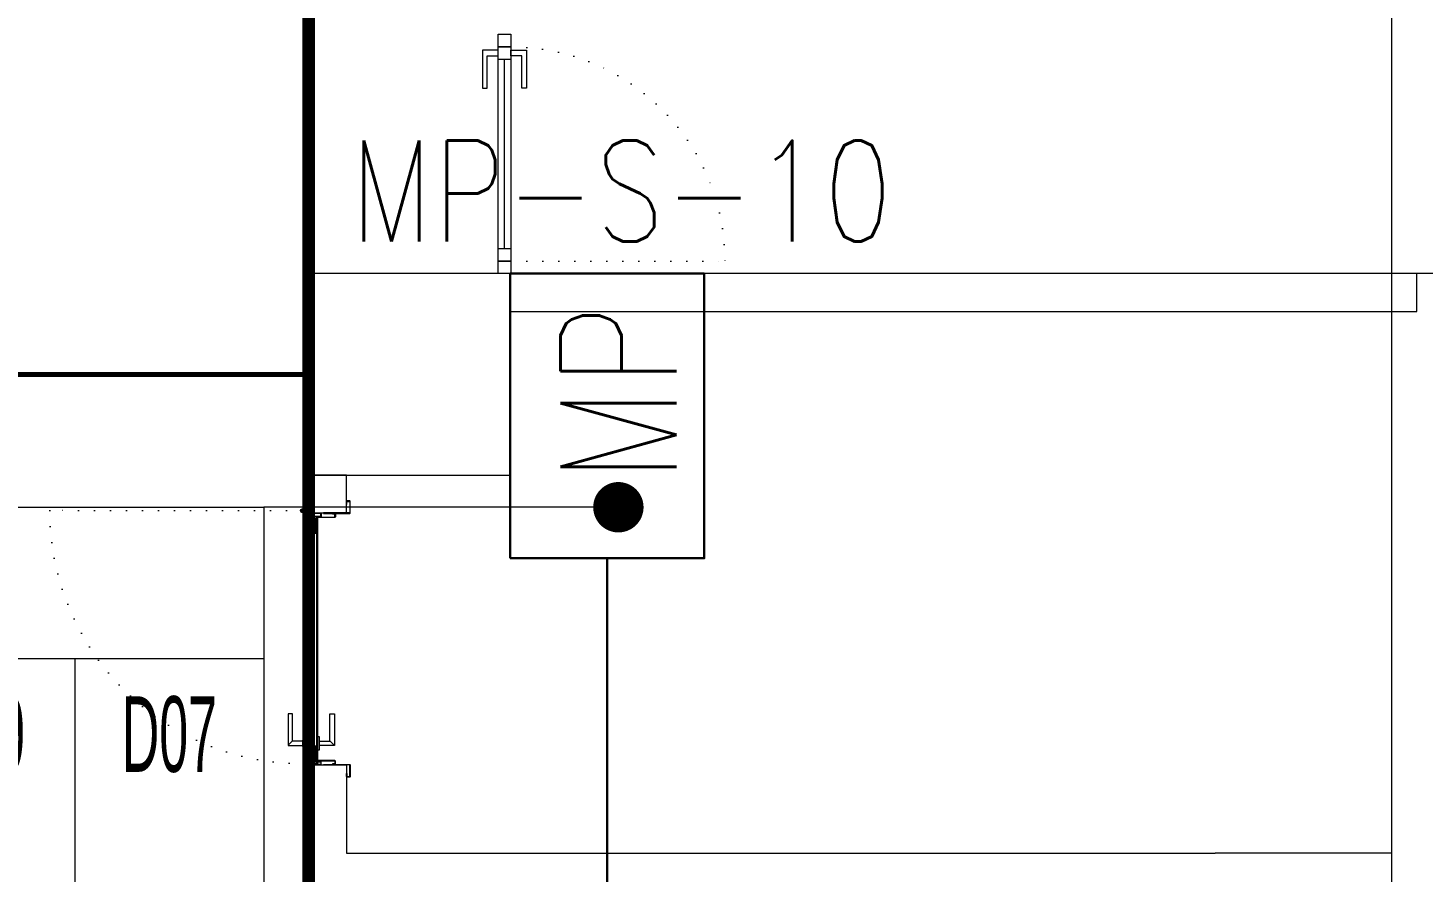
# Model space of a CAD drawing. Header units: metres. Extents: x -19121 to 152404, y -12107 to 46241.
# Drawn here: x 59549 to 60102, y 3043 to 3378 of the extents above; entities that cross this region are included whole.
import ezdxf
from ezdxf.enums import TextEntityAlignment as Align

# ---------------------------------------------------------------- set-up
doc = ezdxf.new("R2010")
doc.units = ezdxf.units.M
doc.header["$LTSCALE"] = 50
doc.header["$MEASUREMENT"] = 0
doc.linetypes.add('DOT2', pattern=[0.125, 0, -0.125])
doc.linetypes.add('HIDDEN', pattern=[0.375, 0.25, -0.125])
doc.layers.get('0').update_dxf_attribs({"color": 9, "lineweight": 9})
for name, color, linetype, lineweight in [('00', 9, 'Continuous', 9), ('01', 9, 'Continuous', 9), ('06B', 9, 'Continuous', 9), ('06D', 9, 'Continuous', 9), ('10', 9, 'Continuous', 9), ('15', 9, 'Continuous', 9), ('20', 9, 'DOT2', 9), ('21_mahal200', 9, 'Continuous', 9), ('E-KABLO', 7, 'Continuous', 30), ('E-MODÜL HATTI', 6, 'Continuous', 30), ('E-YAZI', 7, 'Continuous', 30)]:
    doc.layers.add(name, color=color, linetype=linetype, lineweight=lineweight)
doc.styles.add('Arial', font='arial.ttf', dxfattribs={"height": 2.5})
doc.styles.add('E-YAZI', font='txttw.shx', dxfattribs={"height": 200})
doc.styles.add('MuuM_TEXT-STANDART', font='ARIALN.TTF')
doc.dimstyles.new('MuuM_DIM200', dxfattribs={"dimscale": 20, "dimtxt": 2, "dimasz": 1, "dimexe": 1, "dimexo": 1, "dimgap": 1, "dimtad": 1, "dimdec": 1, "dimrnd": 0.5, "dimdsep": 46, "dimtxsty": 'MuuM_TEXT-STANDART', "dimblk": 'ARCHTICK', "dimcen": 0, "dimdle": 0.15, "dimclrd": 256, "dimclre": 256, "dimclrt": 256, "dimadec": 0, "dimazin": 0, "dimtfac": 5, "dimtdec": 1, "dimtix": 1, "dimtmove": 2, "dimatfit": 3, "dimldrblk": 'DOT', "dimfxl": 3, "dimfxlon": 1, "dimtolj": 1, "dimlwd": -1, "dimlwe": -1, "dimarcsym": 0})

# ---------------------------------------------------------------- blocks, each defined once
blk = doc.blocks.new('E-MODUL PANOLARI')
at = {"layer": 'E-KABLO', "color": 1}
blk.add_lwpolyline([(-49.03, 66.92), (49.03, 66.92), (49.03, 0), (-49.03, 0)], close=True, dxfattribs=at)
at = {"layer": 'E-KABLO', "color": 1, "style": 'E-YAZI', "width": 0.8}
blk.add_text('MP', height=40, dxfattribs=at).set_placement((-22.97, 9.54))
blk = doc.blocks.new('p-kolon_80x80')
blk.add_lwpolyline([(-40, -40), (40, -40), (40, 40), (-40, 40)], close=True)
blk = doc.blocks.new('1.bod.mimari.elk')
at = {"layer": '01'}
blk.add_lwpolyline([(4130, -5950), (4130, -5950), (4130, -5950), (4130, -5400), (4400, -5400), (4400, -5950), (4400, -5950), (4400, -5950), (4440, -5950), (4440, -5350), (4090, -5350), (4090, -5950), (4130, -5950)], dxfattribs=at)
blk.add_blockref('p-kolon_80x80', (3700, -5390), dxfattribs=at)
blk = doc.blocks.new('p-işyeri')
at = {"color": 0, "const_width": 2}
blk.add_lwpolyline([(200, 0), (200, 700), (-200, 700), (-200, 0)], close=True, dxfattribs=at)
blk = doc.blocks.new('gr-p-barel kilitli kapı kolu')
at = {"flags": 128}
for points in [[(-0.9, 0.8), (-0.9, 4.9), (-11.7, 4.9), (-11.7, 6.7), (0.9, 6.7), (0.9, 0.8)], [(-0.8, 5), (0.8, 6.6)]]:
    blk.add_lwpolyline(points, dxfattribs=at)
blk.add_lwpolyline([(-2.75, 0), (-2.75, 0.7), (2.75, 0.7), (2.75, 0)])
blk.add_lwpolyline([(-1.3, 0.7), (1.3, 0.7), (1.3, 0.8), (-1.3, 0.8)], close=True)
blk = doc.blocks.new('prf-scr2')
at = {"linetype": 'DOT2', "ltscale": 10}
blk.add_line((0, 0.19), (0, -1.06), dxfattribs=at)
for p, q in [((0.09, -0.24), (-0.09, -0.2)), ((-0.09, -0.24), (0.09, -0.28)), ((0.09, -0.32), (-0.09, -0.28)), ((-0.09, -0.32), (0.09, -0.36)), ((0.09, -0.4), (-0.09, -0.36)), ((-0.09, -0.4), (0.09, -0.44)), ((0.09, -0.48), (-0.09, -0.44)), ((-0.09, -0.48), (0.09, -0.52)), ((0.09, -0.56), (-0.09, -0.52)), ((-0.09, -0.56), (0.09, -0.6)), ((0.09, -0.64), (-0.09, -0.6)), ((-0.09, -0.64), (0.09, -0.68)), ((0.09, -0.72), (-0.09, -0.68)), ((-0.09, -0.72), (0.09, -0.76)), ((0.06, -0.84), (-0.08, -0.76)), ((-0.07, -0.8), (0.06, -0.84)), ((0.09, -0.17), (0, -0.15)), ((0, -0.18), (0.09, -0.2))]:
    blk.add_line(p, q)
blk.add_lwpolyline([(0.23, 0), (-0.23, 0), (-0.23, -0.01), (-0.12, -0.14), (0.12, -0.14), (0.23, -0.01), (0.23, 0)], close=True)
for points in [[(0.23, -0.01), (-0.23, -0.01)], [(-0.09, -0.14), (-0.09, -0.2), (-0.12, -0.22), (-0.12, -0.23), (-0.09, -0.24), (-0.09, -0.28), (-0.12, -0.3), (-0.12, -0.31), (-0.09, -0.32), (-0.09, -0.36), (-0.12, -0.38), (-0.12, -0.39), (-0.09, -0.4), (-0.09, -0.44), (-0.12, -0.46), (-0.12, -0.46), (-0.09, -0.48), (-0.09, -0.52), (-0.12, -0.54), (-0.12, -0.54), (-0.09, -0.56), (-0.09, -0.6), (-0.12, -0.62), (-0.12, -0.62), (-0.09, -0.64), (-0.09, -0.68), (-0.12, -0.69), (-0.12, -0.7), (-0.09, -0.72), (-0.09, -0.73), (-0.08, -0.76), (-0.1, -0.77), (-0.1, -0.78), (-0.07, -0.8), (-0.01, -0.94), (0, -0.95), (0.01, -0.94), (0.08, -0.76), (0.09, -0.76), (0.12, -0.74), (0.12, -0.73), (0.09, -0.72), (0.09, -0.68), (0.12, -0.66), (0.12, -0.66), (0.09, -0.64), (0.09, -0.6), (0.12, -0.58), (0.12, -0.58), (0.09, -0.56), (0.09, -0.52), (0.12, -0.5), (0.12, -0.5), (0.09, -0.48), (0.09, -0.44), (0.12, -0.43), (0.12, -0.42), (0.09, -0.4), (0.09, -0.36), (0.12, -0.35), (0.12, -0.34), (0.09, -0.32), (0.09, -0.28), (0.12, -0.27), (0.12, -0.26), (0.09, -0.24), (0.09, -0.2), (0.12, -0.19), (0.12, -0.18), (0.09, -0.17), (0.09, -0.14)]]:
    blk.add_lwpolyline(points)
blk = doc.blocks.new('K-SAC-01')
at = {"layer": '10'}
for points in [[(-4.6, 16.2, -0.414214), (-4.5, 16.3), (-0.1, 16.3, -0.414214), (0, 16.2), (0, 5.9), (0.2, 5.9), (0.2, 16.2, 0.414214), (-0.1, 16.5), (-4.5, 16.5, 0.414214), (-4.8, 16.2), (-4.8, 15.3, 0.414214), (-4.5, 15), (-3.4, 15), (-3.4, 15.2), (-4.5, 15.2, -0.414214), (-4.6, 15.3)], [(104.6, 16.2, 0.414214), (104.5, 16.3), (100.1, 16.3, 0.414214), (100, 16.2), (100, 5.9), (99.8, 5.9), (99.8, 16.2, -0.414214), (100.1, 16.5), (104.5, 16.5, -0.414214), (104.8, 16.2), (104.8, 15.3, -0.414214), (104.5, 15), (103.4, 15), (103.4, 15.2), (104.5, 15.2, 0.414214), (104.6, 15.3)], [(0.2, 10.3, -0.414214), (0.5, 10.6), (1.5, 10.6, -0.414214), (1.8, 10.3), (1.8, 3.9, -0.414214), (1.5, 3.6, -0.414214), (1.2, 3.9), (1.2, 4.8), (0.2, 4.8), (0.2, -1.2, -0.414214), (-0.1, -1.5), (-4.5, -1.5, -0.414214), (-4.8, -1.2), (-4.8, -0.3, -0.414214), (-4.5, 0), (-3.4, 0), (-3.4, -0.2), (-4.5, -0.2, 0.414214), (-4.6, -0.3), (-4.6, -1.2, 0.414214), (-4.5, -1.3), (-0.1, -1.3, 0.414214), (0, -1.2), (0, 5), (1.4, 5), (1.4, 3.9, 0.414214), (1.5, 3.8, 0.414214), (1.6, 3.9), (1.6, 10.3, 0.414214), (1.5, 10.4), (0.5, 10.4, 0.414214), (0.4, 10.3), (0.4, 9.4), (0.2, 9.4)], [(99.8, 10.3, 0.414214), (99.5, 10.6), (98.5, 10.6, 0.414214), (98.2, 10.3), (98.2, 3.9, 0.414214), (98.5, 3.6, 0.414214), (98.8, 3.9), (98.8, 4.8), (99.8, 4.8), (99.8, -1.2, 0.414214), (100.1, -1.5), (104.5, -1.5, 0.414214), (104.8, -1.2), (104.8, -0.3, 0.414214), (104.5, 0), (103.4, 0), (103.4, -0.2), (104.5, -0.2, -0.414214), (104.6, -0.3), (104.6, -1.2, -0.414214), (104.5, -1.3), (100.1, -1.3, -0.414214), (100, -1.2), (100, 5), (98.6, 5), (98.6, 3.9, -0.414214), (98.5, 3.8, -0.414214), (98.4, 3.9), (98.4, 10.3, -0.414214), (98.5, 10.4), (99.5, 10.4, -0.414214), (99.6, 10.3), (99.6, 9.4), (99.8, 9.4)], [(-0.38, -2.01), (1, -1.37), (1, 1.5), (1.2, 1.5), (1.2, -1.5), (-0.27, -2.18, -14.796002)]]:
    blk.add_lwpolyline(points, format="xyb", close=True, dxfattribs=at)
for points in [[(98.8, 0.15), (98.8, 2.15), (99.1, 2.15), (99.1, 3.19), (1.5, 3.19), (1.5, 2.15), (1.8, 2.15), (1.8, 0.15), (1.5, 0.15), (1.5, 1.85), (1.2, 1.85), (1.2, 3.49), (99.4, 3.49), (99.4, 1.85), (99.1, 1.85), (99.1, 0.15)], [(98.8, 2.15), (98.8, 0.15), (99.4, 0.15), (99.4, -1.5), (1.2, -1.5), (1.2, 0.15), (1.8, 0.15), (1.8, 2.15), (2.1, 2.15), (2.1, -0.15), (1.5, -0.15), (1.5, -1.2), (99.1, -1.2), (99.1, -0.15), (98.5, -0.15), (98.5, 2.15), (98.8, 2.15)]]:
    blk.add_lwpolyline(points, dxfattribs=at)
for points in [[(2.1, 3), (8.1, 3), (8.1, -1), (2.1, -1)], [(2.4, 2.7), (7.8, 2.7), (7.8, -0.7), (2.4, -0.7)], [(98.5, 3), (92.5, 3), (92.5, -1), (98.5, -1)], [(98.2, 2.7), (92.8, 2.7), (92.8, -0.7), (98.2, -0.7)]]:
    blk.add_lwpolyline(points, close=True, dxfattribs=at)
blk.add_circle((-0.95, -2.5), 0.55, dxfattribs=at)
at = {"layer": '20', "linetype": 'HIDDEN'}
for points in [[(-0.2, -1.3), (-0.2, 0), (-1.7, 0), (-1.7, -1.3)], [(-0.4, -1.99), (-0.4, -0.2), (-1.5, -0.2), (-1.5, -1.99)]]:
    blk.add_lwpolyline(points, dxfattribs=at)
at = {"layer": '20'}
blk.add_lwpolyline([(-0.95, -2.5), (-0.95, -102.85)], dxfattribs=at)
blk.add_arc((-0.95, -2.5), 100.35, 270, 1.5131, dxfattribs=at)
at = {"layer": '06B'}
blk.add_blockref('gr-p-barel kilitli kapı kolu', (91.4, 3.51), dxfattribs=at)
at = {"layer": '06B', "xscale": -1, "rotation": 180}
blk.add_blockref('gr-p-barel kilitli kapı kolu', (91.4, -1.51), dxfattribs=at)
at = {"layer": '10', "xscale": -1, "rotation": 90}
blk.add_blockref('prf-scr2', (1.5, 1), dxfattribs=at)
at = {"layer": '10', "rotation": 270}
blk.add_blockref('prf-scr2', (99.1, 1.22), dxfattribs=at)
blk = doc.blocks.new('p-al-01')
at = {"layer": '06B'}
for points in [[(27.05, 4.35), (27.05, 10.6), (42.05, 10.6), (42.05, 8.72), (29.3, 8.72), (29.3, 8.72), (29.3, 4.35), (27.05, 4.35)], [(27.05, -0.65), (27.05, -6.9), (42.05, -6.9), (42.05, -5.03), (29.3, -5.03), (29.3, -5.03), (29.3, -0.65), (27.05, -0.65)]]:
    blk.add_lwpolyline(points, dxfattribs=at)
at = {"layer": '06D'}
for p, q in [((115.67, 4.35), (28.8, 4.35)), ((28.8, -0.65), (115.67, -0.65))]:
    blk.add_line(p, q, dxfattribs=at)
at = {"layer": '10'}
for points in [[(25.67, -0.65), (25.67, 4.35), (20.67, 4.35), (20.67, -0.65)], [(30.67, -0.65), (30.67, 4.35), (25.67, 4.35), (25.67, -0.65)], [(110.67, -0.65), (110.67, 4.35), (105.67, 4.35), (105.67, -0.65)], [(115.67, -0.65), (115.67, 4.35), (110.67, 4.35), (110.67, -0.65)]]:
    blk.add_lwpolyline(points, close=True, dxfattribs=at)
at = {"layer": '15'}
blk.add_lwpolyline([(105.67, 1.85), (30.67, 1.85)], dxfattribs=at)
at = {"layer": '20'}
blk.add_lwpolyline([(110.67, -0.65), (110.67, -85.65)], dxfattribs=at)
blk.add_arc((110.67, -0.65), 85, 180, 270, dxfattribs=at)
blk = doc.blocks.new('_ArchTick')
at = {"color": 0, "linetype": 'ByBlock', "const_width": 0.15}
blk.add_lwpolyline([(-0.5, -0.5), (0.5, 0.5)], dxfattribs=at)
blk = doc.blocks.new('_Dot')
at = {"color": 0, "linetype": 'ByBlock', "lineweight": -2}
blk.add_line((-0.5, 0), (-1, 0), dxfattribs=at)
at = {"color": 0, "linetype": 'ByBlock', "const_width": 0.5}
blk.add_lwpolyline([(-0.25, 0, 1), (0.25, 0, 1)], format="xyb", close=True, dxfattribs=at)
blk = doc.blocks.new('0_roomno2')
blk.add_lwpolyline([(19.375, -10.5), (0, -10.5), (0, 0), (19.375, 0)], close=True)
for points in [[(0, -3), (19.375, -3)], [(8.125, -3), (8.125, -10.5)], [(11.875, -3), (11.875, -10.5)], [(15.625, -3), (15.625, -10.5)], [(0, -6.75), (8.125, -6.75)]]:
    blk.add_lwpolyline(points)
at = {"style": 'MuuM_TEXT-STANDART', "width": 0.6}
blk.add_text('H:', height=1.5, dxfattribs=at).set_placement((0.35, -8.608), align=Align.MIDDLE_LEFT)
at = {"style": 'Arial'}
blk.add_attdef('ODANO', (0, 1.17), '', height=2, dxfattribs=at)
blk.add_attdef('MEKANADI', text='', height=2, dxfattribs=at).set_placement((0.35, -3), align=Align.BOTTOM_LEFT)
at = {"style": 'MuuM_TEXT-STANDART', "width": 0.6}
for tag, p in [('YER01', (10, -4.5)), ('TAVAN01', (13.75, -4.5)), ('DUVAR01', (17.5, -4.5)), ('YER02', (10, -6.75)), ('TAVAN02', (13.75, -6.75)), ('DUVAR02', (17.5, -6.75)), ('YER03', (10, -9)), ('TAVAN03', (13.75, -9)), ('DUVAR03', (17.5, -9))]:
    blk.add_attdef(tag, text='', height=1.5, dxfattribs=at).set_placement(p, align=Align.MIDDLE_CENTER)
for tag, p in [('M2', (0.35, -4.875)), ('TEMIZTAVANYUKSEKLIGI', (1.8, -8.608))]:
    blk.add_attdef(tag, text='', height=1.5, dxfattribs=at).set_placement(p, align=Align.MIDDLE_LEFT)
blk = doc.blocks.new('1.bod.mimari1.elk')
at = {"layer": '00'}
for points in [[(4105, -5350), (4100, -5350)], [(4090, -4315), (4090, -4550), (3740, -4550), (3740, -4565), (4090, -4565), (4090, -4970), (4090, -4970), (4090, -4970), (4090, -4985), (4090, -4985), (4090, -4985), (4090, -5350)], [(4090, -5350), (3740, -5350), (3740, -5365), (4020, -5365)], [(4020, -5365), (4100, -5365), (4100, -5350)], [(3660, -5445), (3675, -5445), (3675, -5430)], [(3675, -5430), (3660, -5430), (3660, -5445)], [(3695.2, -6000), (3675, -6000), (3675, -6000), (3660, -6000), (3660, -5545), (3675, -5545), (3675, -5580), (4020, -5580)], [(4090, -5580), (4020, -5580)]]:
    blk.add_lwpolyline(points, dxfattribs=at)
at = {"layer": '20', "ltscale": 2, "const_width": 5}
blk.add_lwpolyline([(4440, -7830), (3660, -7830), (3660, -4550), (4440, -4550)], close=True, dxfattribs=at)
at = {"xscale": -1, "rotation": 90}
blk.add_blockref('p-al-01', (3739.6, -5234.33), dxfattribs=at)
at = {"rotation": 270}
blk.add_blockref('K-SAC-01', (3660, -5445), dxfattribs=at)
at = {"layer": '06D', "color": 89, "linetype": 'HIDDEN', "true_color": 0x2e4d23, "rotation": 90}
for p in [(3660, -5190), (3660, -5590)]:
    blk.add_blockref('p-işyeri', p, dxfattribs=at)
at = {"layer": '21_mahal200'}
ref = blk.add_blockref('0_roomno2', (3254.7, -5442.72), dxfattribs=dict(at, xscale=20, yscale=20, zscale=20))
ref.add_attrib('ODANO', 'B1-51', (3254.7, -5434.08), dxfattribs={"layer": '0', "height": 40, "style": 'Arial'})
ref.add_attrib('MEKANADI', 'ELEK.O.', dxfattribs={"layer": '0', "height": 40, "style": 'Arial'}).set_placement((3261.7, -5502.72), align=Align.BOTTOM_LEFT)
ref.add_attrib('M2', '#### m2', dxfattribs={"layer": '0', "height": 30, "style": 'MuuM_TEXT-STANDART', "width": 0.6}).set_placement((3261.7, -5540.22), align=Align.MIDDLE_LEFT)
ref.add_attrib('TEMIZTAVANYUKSEKLIGI', '2.90 M', dxfattribs={"layer": '0', "height": 30, "style": 'MuuM_TEXT-STANDART', "width": 0.6}).set_placement((3290.7, -5614.88), align=Align.MIDDLE_LEFT)
ref.add_attrib('YER01', 'Y01', dxfattribs={"layer": '0', "height": 30, "style": 'MuuM_TEXT-STANDART', "width": 0.6}).set_placement((3454.7, -5532.72), align=Align.MIDDLE_CENTER)
ref.add_attrib('TAVAN01', 'T09', dxfattribs={"layer": '0', "height": 30, "style": 'MuuM_TEXT-STANDART', "width": 0.6}).set_placement((3529.7, -5532.72), align=Align.MIDDLE_CENTER)
ref.add_attrib('DUVAR01', 'D07', dxfattribs={"layer": '0', "height": 30, "style": 'MuuM_TEXT-STANDART', "width": 0.6}).set_placement((3604.7, -5532.72), align=Align.MIDDLE_CENTER)
blk.add_leader([(3782.97, -5442.72), (3642.2, -5442.72)], dimstyle='MuuM_DIM200', override={"dimasz": 1, "dimfxl": 10}, dxfattribs=at)

msp = doc.modelspace()

# ---------------------------------------------------------------- linework, layer by layer
at = {"layer": 'E-MODÜL HATTI', "ltscale": 50}
msp.add_line((59778.55, 3167.02), (59778.55, 2959.06), dxfattribs=at)

# ---------------------------------------------------------------- block references
at = {"layer": '06D'}
for name in ['1.bod.mimari.elk', '1.bod.mimari1.elk']:
    msp.add_blockref(name, (56000, 8630), dxfattribs=at)
at = {"layer": 'E-KABLO', "color": 1, "xscale": 1.152, "yscale": 1.152, "zscale": 1.152, "rotation": 90}
msp.add_blockref('E-MODUL PANOLARI', (59817.09, 3223.51), dxfattribs=at)

# ---------------------------------------------------------------- texts
at = {"layer": 'E-YAZI', "color": 3, "style": 'E-YAZI', "width": 0.8}
msp.add_text('MP-S-10', height=40, dxfattribs=at).set_placement((59676.46, 3292.77))

doc.saveas('drawing.dxf')
